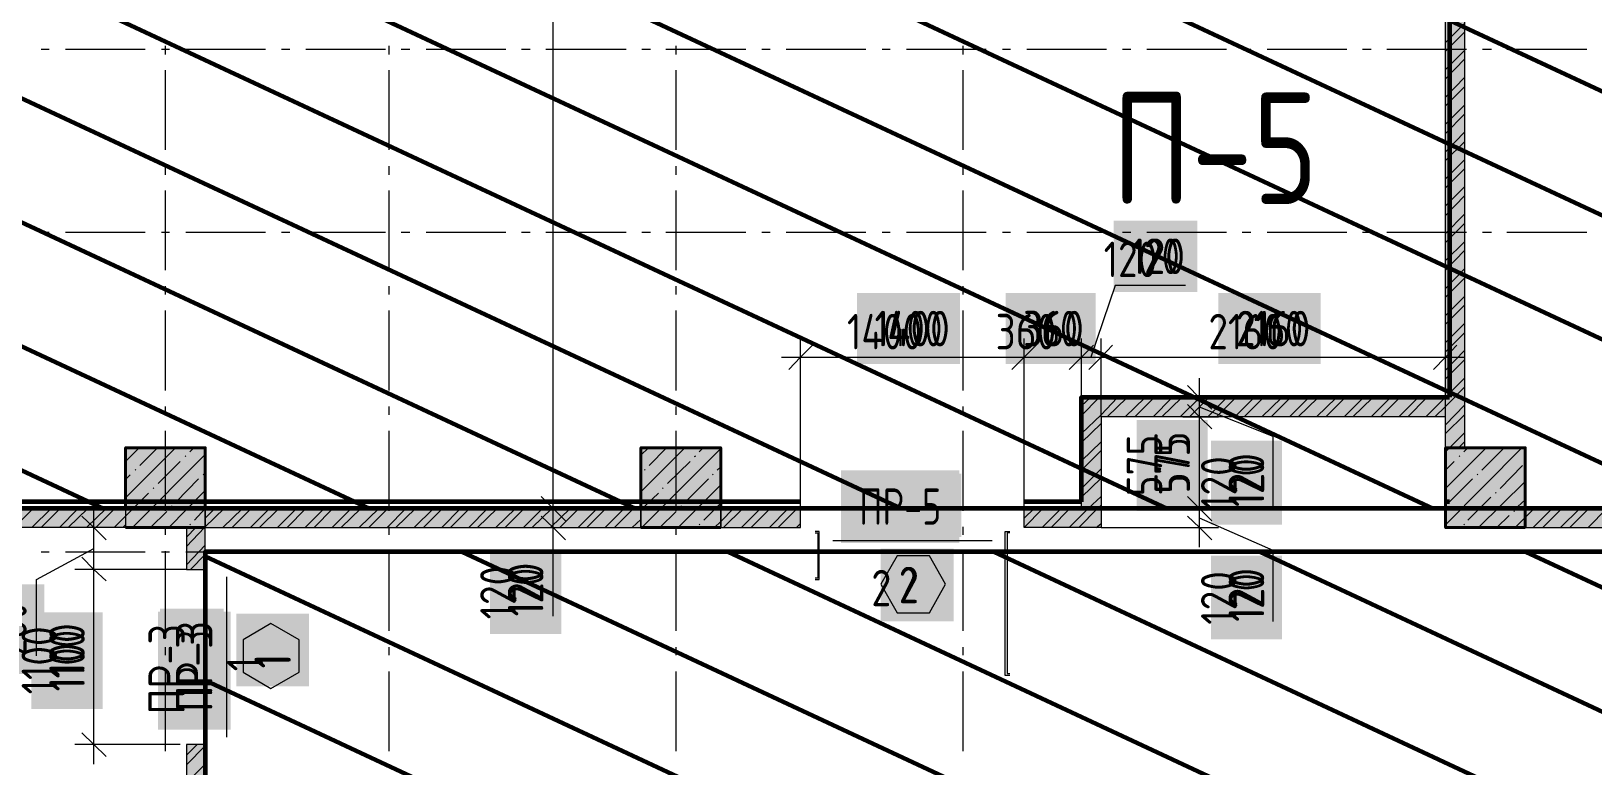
# Model space of a CAD drawing. Header units: millimetres. Extents: x -164500 to 426394, y -23753 to 102118.
# Drawn here: x -86452 to -76659, y 14232 to 18837 of the extents above; entities that cross this region are included whole.
import ezdxf

# ---------------------------------------------------------------- set-up
doc = ezdxf.new("R2010")
doc.units = ezdxf.units.MM
doc.layers.add('0) шлифовка', color=5, linetype='Continuous', lineweight=60)
doc.layers.add('192 подвал стенки 0.2м гидроиз', color=6, linetype='Continuous', lineweight=60)
doc.layers.add('PDF _Геометрия', color=7, linetype='Continuous', true_color=0x1f1f1f)
doc.layers.add('PDF _Сплошная заливка', color=7, linetype='Continuous', true_color=0xffffff)
doc.layers.add('PDF _Текст', color=7, linetype='Continuous')
doc.styles.get("Standard").update_dxf_attribs({"font": 'ГОСТ тип А.ttf'})
doc.styles.add('СПДС', font='ГОСТ тип А.ttf', dxfattribs={"width": 0.9})
doc.linetypes.add('зигзаг', pattern='A,0.00254,-5.08,[131,ltypeshp.shx,S=5.08,R=0,X=-5.08,Y=0],-10.16,[131,ltypeshp.shx,S=5.08,R=180,X=5.08,Y=0],-5.08', length=20.32254)
pattern_1 = [(155, (205553.1, 26879), (-297.8825, -638.811), [])]

msp = doc.modelspace()

# ---------------------------------------------------------------- hatches: boundary and pattern name
at = {"layer": '0) шлифовка', "true_color": 0x2776bb}
h = msp.add_hatch(dxfattribs=at)
h.set_pattern_fill('ANSI31', color=152, scale=222, angle=110)
h.set_pattern_definition(pattern_1)
h.paths.add_polyline_path([(-71960.873, 15844.113), (-87499.78, 15844.113), (-87499.78, 27167.859), (-71960.873, 27167.859)])
h = msp.add_hatch(dxfattribs=at)
h.set_pattern_fill('ANSI31', color=152, scale=222, angle=110)
h.set_pattern_definition(pattern_1)
h.paths.add_polyline_path([(-85360.427, 12645.674), (-71681.274, 12645.674), (-71681.274, 15572.987), (-85360.427, 15572.987)])
at = {"layer": 'PDF _Сплошная заливка', "linetype": 'зигзаг', "transparency": 33554559}
h = msp.add_hatch(color=256, dxfattribs=at)
h.paths.add_polyline_path([(-85860.316, 15725.496), (-85860.316, 15844.113), (-87499.78, 15844.113), (-87499.78, 15725.496)])
h.paths.add_polyline_path([(-80225.979, 15844.113), (-80225.979, 15725.496), (-79743.036, 15725.496), (-79743.036, 15844.113)])
h.paths.add_polyline_path([(-81628.209, 15725.496), (-81628.209, 15844.113), (-82128.097, 15844.113), (-82128.097, 15725.496)])
h.paths.add_polyline_path([(-82627.986, 15725.496), (-82627.986, 15844.113), (-85360.427, 15844.113), (-85360.427, 15725.496)])
h = msp.add_hatch(color=256, dxfattribs=at)
h.paths.add_polyline_path([(-75002.568, 15725.496), (-75002.568, 15844.113), (-77082.612, 15844.113), (-77082.612, 15725.496)])
h.paths.add_polyline_path([(-73901.118, 15844.113), (-73901.118, 15725.496), (-71960.873, 15725.496), (-71960.873, 15844.113)])
h = msp.add_hatch(color=256, dxfattribs=at)
h.paths.add_polyline_path([(-85479.045, 15462.843), (-85360.444, 15462.843), (-85360.444, 15725.496), (-85479.045, 15725.496)])
h.paths.add_polyline_path([(-85360.444, 14365.63), (-85479.045, 14365.63), (-85479.045, 12772.764), (-85360.444, 12772.764)])

# ---------------------------------------------------------------- linework, layer by layer
at = {"layer": '0) шлифовка'}
for points in [[(-71960.873, 15844.113), (-87499.78, 15844.113), (-87499.78, 27167.859), (-71960.873, 27167.859)], [(-85360.427, 12645.674), (-71681.274, 12645.674), (-71681.274, 15572.987), (-85360.427, 15572.987)]]:
    msp.add_lwpolyline(points, close=True, dxfattribs=at)
at = {"layer": '192 подвал стенки 0.2м гидроиз'}
for points in [[(-81628.209, 15886.477), (-87499.78, 15886.477), (-87499.78, 23232.296), (-77557.083, 23232.296), (-77557.083, 16543.11)], [(-79865.89, 15886.477), (-79865.89, 16543.11), (-77557.083, 16543.11)], [(-79865.89, 15886.477), (-80225.979, 15886.477)], [(-77557.083, 15886.477), (-77582.501, 15886.477)]]:
    msp.add_lwpolyline(points, dxfattribs=at)
at = {"layer": 'PDF _Геометрия', "color": 7, "lineweight": 9}
for points in [[(-83178.71, 15602.642), (-83178.71, 15844.113), (-83178.71, 23278.896), (-83178.71, 23520.368)], [(-86389.858, 18724.827), (-86339.022, 18724.827)], [(-86237.35, 18724.827), (-85737.462, 18724.827)], [(-85635.789, 18724.827), (-85584.953, 18724.827)], [(-85610.371, 18690.936), (-85610.371, 18746.009)], [(-85483.281, 18724.827), (-84983.392, 18724.827)], [(-84881.72, 18724.827), (-84830.884, 18724.827)], [(-84729.212, 18724.827), (-84229.323, 18724.827)], [(-84208.142, 18690.936), (-84208.142, 18746.009)], [(-84131.887, 18724.827), (-84076.815, 18724.827)], [(-83975.143, 18724.827), (-83475.254, 18724.827)], [(-83377.818, 18724.827), (-83322.746, 18724.827)], [(-83225.31, 18724.827), (-82721.185, 18724.827)], [(-82623.749, 18724.827), (-82568.677, 18724.827)], [(-82471.241, 18724.827), (-81971.352, 18724.827)], [(-82407.696, 18690.936), (-82407.696, 18746.009)], [(-81869.68, 18724.827), (-81818.844, 18724.827)], [(-81717.172, 18724.827), (-81217.283, 18724.827)], [(-81115.611, 18724.827), (-81064.775, 18724.827)], [(-80963.103, 18724.827), (-80463.214, 18724.827)], [(-80607.25, 18690.936), (-80607.25, 18746.009)], [(-80361.542, 18724.827), (-80310.706, 18724.827)], [(-80209.034, 18724.827), (-79709.145, 18724.827)], [(-79607.473, 18724.827), (-79556.637, 18724.827)], [(-79454.964, 18724.827), (-78955.076, 18724.827)], [(-78857.64, 18724.827), (-78802.568, 18724.827)], [(-78700.895, 18724.827), (-78201.007, 18724.827)], [(-78103.571, 18724.827), (-78048.498, 18724.827)], [(-77951.063, 18724.827), (-77451.174, 18724.827)], [(-77349.502, 18724.827), (-77294.429, 18724.827)], [(-77196.993, 18724.827), (-76697.105, 18724.827)], [(-85610.371, 18093.612), (-85610.371, 18593.5)], [(-84208.142, 18093.612), (-84208.142, 18593.5)], [(-82407.696, 18093.612), (-82407.696, 18593.5)], [(-80607.25, 18093.612), (-80607.25, 18593.5)], [(-85610.371, 17936.867), (-85610.371, 17991.94)], [(-84208.142, 17936.867), (-84208.142, 17991.94)], [(-82407.696, 17936.867), (-82407.696, 17991.94)], [(-80607.25, 17936.867), (-80607.25, 17991.94)], [(-85610.371, 17339.543), (-85610.371, 17839.431)], [(-84208.142, 17339.543), (-84208.142, 17839.431)], [(-82407.696, 17339.543), (-82407.696, 17839.431)], [(-80607.25, 17339.543), (-80607.25, 17839.431)], [(-86389.858, 17576.778), (-86339.022, 17576.778)], [(-86237.35, 17576.778), (-85737.462, 17576.778)], [(-85635.789, 17576.778), (-85584.953, 17576.778)], [(-85483.281, 17576.778), (-84983.392, 17576.778)], [(-84881.72, 17576.778), (-84830.884, 17576.778)], [(-84729.212, 17576.778), (-84229.323, 17576.778)], [(-84131.887, 17576.778), (-84076.815, 17576.778)], [(-83975.143, 17576.778), (-83475.254, 17576.778)], [(-83377.818, 17576.778), (-83322.746, 17576.778)], [(-83225.31, 17576.778), (-82721.185, 17576.778)], [(-82623.749, 17576.778), (-82568.677, 17576.778)], [(-82471.241, 17576.778), (-81971.352, 17576.778)], [(-81869.68, 17576.778), (-81818.844, 17576.778)], [(-81717.172, 17576.778), (-81217.283, 17576.778)], [(-81115.611, 17576.778), (-81064.775, 17576.778)], [(-80963.103, 17576.778), (-80463.214, 17576.778)], [(-80361.542, 17576.778), (-80310.706, 17576.778)], [(-80209.034, 17576.778), (-79709.145, 17576.778)], [(-79607.473, 17576.778), (-79556.637, 17576.778)], [(-79454.964, 17576.778), (-78955.076, 17576.778)], [(-78857.64, 17576.778), (-78802.568, 17576.778)], [(-78700.895, 17576.778), (-78201.007, 17576.778)], [(-78103.571, 17576.778), (-78048.498, 17576.778)], [(-77951.063, 17576.778), (-77451.174, 17576.778)], [(-77582.501, 16954.035), (-77582.501, 17593.723)], [(-77463.883, 17593.723), (-77463.883, 16954.035)], [(-77349.502, 17576.778), (-77294.429, 17576.778)], [(-77196.993, 17576.778), (-76697.105, 17576.778)], [(-85610.371, 17187.034), (-85610.371, 17237.87)], [(-84208.142, 17187.034), (-84208.142, 17237.87)], [(-82407.696, 17187.034), (-82407.696, 17237.87)], [(-80607.25, 17187.034), (-80607.25, 17237.87)], [(-79213.493, 17242.107), (-79654.073, 17242.107), (-79806.581, 16793.054)], [(-85610.371, 16585.474), (-85610.371, 17085.362)], [(-84208.142, 16585.474), (-84208.142, 17085.362)], [(-82407.696, 16585.474), (-82407.696, 17085.362)], [(-80607.25, 16585.474), (-80607.25, 17085.362)], [(-81628.209, 15852.586), (-81628.209, 16793.054), (-81628.209, 16911.672)], [(-80225.979, 15852.586), (-80225.979, 16793.054), (-80225.979, 16911.672)], [(-79865.89, 16543.11), (-79865.89, 16793.054), (-79865.89, 16911.672)], [(-79743.036, 16420.256), (-79743.036, 16793.054), (-79743.036, 16911.672)], [(-77582.501, 16225.384), (-77582.501, 16793.054), (-77582.501, 16911.672)], [(-81746.826, 16793.054), (-80225.979, 16793.054), (-79865.89, 16793.054), (-79743.036, 16793.054), (-77463.883, 16793.054)], [(-79124.53, 15602.642), (-79124.53, 15844.113), (-79124.53, 16420.256), (-79124.53, 16661.728)], [(-85610.371, 16432.965), (-85610.371, 16483.801)], [(-84208.142, 16432.965), (-84208.142, 16483.801)], [(-82407.696, 16432.965), (-82407.696, 16483.801)], [(-80607.25, 16432.965), (-80607.25, 16483.801)], [(-79230.438, 16538.874), (-79124.53, 16538.874), (-79005.912, 16538.874)], [(-78662.768, 15856.822), (-78662.768, 16297.402), (-79124.53, 16479.565)], [(-79230.438, 16420.256), (-79124.53, 16420.256), (-79005.912, 16420.256)], [(-85610.371, 15831.404), (-85610.371, 16331.293)], [(-84208.142, 15831.404), (-84208.142, 16331.293)], [(-82407.696, 15831.404), (-82407.696, 16331.293)], [(-80607.25, 15831.404), (-80607.25, 16331.293)], [(-85860.316, 15844.113), (-85860.316, 15725.496), (-86059.424, 15725.496), (-86178.041, 15725.496)], [(-86059.424, 14242.776), (-86059.424, 15462.843), (-86059.424, 15844.113)], [(-85360.427, 15725.496), (-85360.427, 15844.113)], [(-83284.619, 15844.113), (-83178.71, 15844.113), (-83060.093, 15844.113)], [(-83178.71, 15170.535), (-83178.71, 15611.115), (-83178.71, 15784.805)], [(-82627.986, 15844.113), (-82627.986, 15725.496)], [(-82128.097, 15725.496), (-82128.097, 15844.113)], [(-79865.89, 15844.113), (-79124.53, 15844.113), (-79005.912, 15844.113)], [(-78662.768, 15136.644), (-78662.768, 15581.46), (-79124.53, 15784.805)], [(-85610.371, 15678.896), (-85610.371, 15729.732)], [(-84208.142, 15678.896), (-84208.142, 15729.732)], [(-83284.619, 15725.496), (-83178.71, 15725.496), (-83060.093, 15725.496)], [(-82407.696, 15678.896), (-82407.696, 15729.732)], [(-80607.25, 15678.896), (-80607.25, 15729.732)], [(-79743.036, 15725.496), (-79124.53, 15725.496), (-79005.912, 15725.496)], [(-86419.513, 14920.591), (-86419.513, 15399.297), (-86059.424, 15594.169)], [(-86389.858, 15572.987), (-86339.022, 15572.987)], [(-86237.35, 15572.987), (-85737.462, 15572.987)], [(-85635.789, 15572.987), (-85584.953, 15572.987)], [(-85610.371, 15077.335), (-85610.371, 15577.224)], [(-85483.281, 15572.987), (-84983.392, 15572.987)], [(-84881.72, 15572.987), (-84830.884, 15572.987)], [(-84729.212, 15572.987), (-84229.323, 15572.987)], [(-84208.142, 15077.335), (-84208.142, 15577.224)], [(-84131.887, 15572.987), (-84076.815, 15572.987)], [(-83975.143, 15572.987), (-83475.254, 15572.987)], [(-83377.818, 15572.987), (-83322.746, 15572.987)], [(-83225.31, 15572.987), (-82721.185, 15572.987)], [(-82623.749, 15572.987), (-82568.677, 15572.987)], [(-82471.241, 15572.987), (-81971.352, 15572.987)], [(-82407.696, 15077.335), (-82407.696, 15577.224)], [(-81869.68, 15572.987), (-81818.844, 15572.987)], [(-81717.172, 15572.987), (-81217.283, 15572.987)], [(-81424.864, 15645.005), (-80425.087, 15645.005)], [(-81115.611, 15572.987), (-81064.775, 15572.987)], [(-80963.103, 15572.987), (-80463.214, 15572.987)], [(-80607.25, 15077.335), (-80607.25, 15577.224)], [(-80361.542, 15572.987), (-80310.706, 15572.987)], [(-80209.034, 15572.987), (-79709.145, 15572.987)], [(-79607.473, 15572.987), (-79556.637, 15572.987)], [(-79454.964, 15572.987), (-78955.076, 15572.987)], [(-78857.64, 15572.987), (-78802.568, 15572.987)], [(-78700.895, 15572.987), (-78201.007, 15572.987)], [(-78103.571, 15572.987), (-78048.498, 15572.987)], [(-77951.063, 15572.987), (-77451.174, 15572.987)], [(-77349.502, 15572.987), (-77294.429, 15572.987)], [(-77196.993, 15572.987), (-76697.105, 15572.987)], [(-85479.045, 15462.843), (-86059.424, 15462.843), (-86178.041, 15462.843)], [(-85224.864, 14412.229), (-85224.864, 15416.243)], [(-85610.371, 14924.827), (-85610.371, 14975.663)], [(-84208.142, 14924.827), (-84208.142, 14975.663)], [(-82407.696, 14924.827), (-82407.696, 14975.663)], [(-80607.25, 14924.827), (-80607.25, 14975.663)], [(-85610.371, 14323.266), (-85610.371, 14823.155)], [(-84208.142, 14323.266), (-84208.142, 14823.155)], [(-82407.696, 14323.266), (-82407.696, 14823.155)], [(-80607.25, 14323.266), (-80607.25, 14823.155)], [(-85517.172, 14365.63), (-86059.424, 14365.63), (-86178.041, 14365.63)]]:
    msp.add_lwpolyline(points, dxfattribs=at)
at = {"layer": 'PDF _Геометрия', "color": 16, "lineweight": 9, "true_color": 0x800000}
msp.add_lwpolyline([(-87499.78, 19546.678), (-87499.78, 15844.113), (-85860.316, 15844.113), (-85860.316, 15725.496), (-87499.78, 15725.496), (-87622.634, 15725.496), (-87622.634, 19546.678)], dxfattribs=at)
for points in [[(-79743.036, 16420.256), (-79743.036, 15844.113), (-79743.036, 15725.496), (-80225.979, 15725.496), (-80225.979, 15844.113), (-79865.89, 15844.113), (-79865.89, 16538.874), (-79743.036, 16538.874), (-77582.501, 16538.874), (-77582.501, 19178.116), (-77463.883, 19178.116), (-77463.883, 16225.384), (-77582.501, 16225.384), (-77582.501, 16420.256)], [(-82627.986, 15844.113), (-85360.427, 15844.113), (-85360.427, 15725.496), (-82627.986, 15725.496)], [(-82128.097, 15725.496), (-81628.209, 15725.496), (-81628.209, 15844.113), (-82128.097, 15844.113)], [(-77082.612, 15725.496), (-75002.568, 15725.496), (-75002.568, 15844.113), (-77082.612, 15844.113)], [(-85360.427, 15462.843), (-85360.427, 15725.496), (-85479.045, 15725.496), (-85479.045, 15462.843)], [(-85360.427, 12772.764), (-85360.427, 14365.63), (-85479.045, 14365.63), (-85479.045, 12772.764)]]:
    msp.add_lwpolyline(points, close=True, dxfattribs=at)
at = {"layer": 'PDF _Геометрия', "color": 15, "lineweight": 9, "true_color": 0xa54a4a}
for points in [[(-77582.501, 18767.19), (-77463.883, 18885.808)], [(-77582.501, 18712.118), (-77463.883, 18830.736)], [(-77582.501, 18597.737), (-77463.883, 18716.354)], [(-77582.501, 18538.428), (-77463.883, 18661.282)], [(-77582.501, 18424.047), (-77463.883, 18546.9)], [(-77582.501, 18368.974), (-77463.883, 18487.592)], [(-77582.501, 18254.593), (-77463.883, 18373.21)], [(-77582.501, 18195.284), (-77463.883, 18318.138)], [(-77582.501, 18080.903), (-77463.883, 18203.757)], [(-77582.501, 18025.83), (-77463.883, 18144.448)], [(-77582.501, 17911.449), (-77463.883, 18030.067)], [(-77582.501, 17856.377), (-77463.883, 17974.994)], [(-77582.501, 17741.995), (-77463.883, 17860.613)], [(-77582.501, 17682.686), (-77463.883, 17805.54)], [(-77582.501, 17568.305), (-77463.883, 17691.159)], [(-77582.501, 17513.233), (-77463.883, 17631.85)], [(-77582.501, 17398.851), (-77463.883, 17517.469)], [(-77582.501, 17339.543), (-77463.883, 17462.397)], [(-77582.501, 17225.161), (-77463.883, 17348.015)], [(-77582.501, 17170.089), (-77463.883, 17288.707)], [(-77582.501, 17055.708), (-77463.883, 17174.325)], [(-77582.501, 17000.635), (-77463.883, 17119.253)], [(-77582.501, 16886.254), (-77463.883, 17004.872)], [(-77582.501, 16826.945), (-77463.883, 16945.563)], [(-77582.501, 16712.564), (-77463.883, 16835.418)], [(-77582.501, 16657.491), (-77463.883, 16776.109)], [(-77582.501, 16543.11), (-77463.883, 16661.728)], [(-77650.282, 16420.256), (-77582.501, 16483.801), (-77463.883, 16606.655)], [(-79865.89, 16488.038), (-79810.817, 16538.874)], [(-79865.89, 16314.348), (-79743.036, 16432.965), (-79641.364, 16538.874)], [(-79865.89, 16428.729), (-79755.745, 16538.874)], [(-79704.909, 16420.256), (-79582.055, 16538.874)], [(-79590.527, 16420.256), (-79467.673, 16538.874)], [(-79531.219, 16420.256), (-79412.601, 16538.874)], [(-79416.837, 16420.256), (-79298.22, 16538.874)], [(-79361.765, 16420.256), (-79238.911, 16538.874)], [(-79247.384, 16420.256), (-79124.53, 16538.874)], [(-79188.075, 16420.256), (-79069.457, 16538.874)], [(-79073.693, 16420.256), (-78955.076, 16538.874)], [(-79018.621, 16420.256), (-78900.003, 16538.874)], [(-78904.24, 16420.256), (-78785.622, 16538.874)], [(-78844.931, 16420.256), (-78726.313, 16538.874)], [(-78734.786, 16420.256), (-78611.932, 16538.874)], [(-78675.477, 16420.256), (-78556.86, 16538.874)], [(-78561.096, 16420.256), (-78442.478, 16538.874)], [(-78506.023, 16420.256), (-78383.17, 16538.874)], [(-78391.642, 16420.256), (-78268.788, 16538.874)], [(-78332.333, 16420.256), (-78213.716, 16538.874)], [(-78217.952, 16420.256), (-78099.335, 16538.874)], [(-78162.88, 16420.256), (-78040.026, 16538.874)], [(-78048.498, 16420.256), (-77929.881, 16538.874)], [(-77989.19, 16420.256), (-77870.572, 16538.874)], [(-77874.808, 16420.256), (-77756.191, 16538.874)], [(-77819.736, 16420.256), (-77701.118, 16538.874)], [(-77705.355, 16420.256), (-77586.737, 16538.874)], [(-77582.501, 16369.42), (-77463.883, 16492.274)], [(-79865.89, 16259.275), (-79743.036, 16377.893)], [(-77582.501, 16314.348), (-77463.883, 16432.965)], [(-79865.89, 16144.894), (-79743.036, 16263.511)], [(-77557.083, 16225.384), (-77463.883, 16318.584)], [(-77502.01, 16225.384), (-77463.883, 16263.511)], [(-79865.89, 16085.585), (-79743.036, 16208.439)], [(-79865.89, 15971.204), (-79743.036, 16094.058)], [(-79865.89, 15916.131), (-79743.036, 16034.749)], [(-79942.144, 15725.496), (-79823.526, 15844.113), (-79743.036, 15920.368)], [(-79882.835, 15725.496), (-79764.217, 15844.113), (-79743.036, 15865.295)], [(-86559.312, 15725.496), (-86440.695, 15844.113)], [(-86449.167, 15725.496), (-86326.313, 15844.113)], [(-86389.858, 15725.496), (-86271.241, 15844.113)], [(-86275.477, 15725.496), (-86156.86, 15844.113)], [(-86220.405, 15725.496), (-86097.551, 15844.113)], [(-86106.023, 15725.496), (-85983.17, 15844.113)], [(-86046.715, 15725.496), (-85928.097, 15844.113)], [(-85932.333, 15725.496), (-85860.316, 15797.514)], [(-85360.427, 15784.805), (-85301.118, 15844.113)], [(-85360.427, 15729.732), (-85241.809, 15844.113)], [(-85250.282, 15725.496), (-85127.428, 15844.113)], [(-85190.973, 15725.496), (-85072.356, 15844.113)], [(-85076.592, 15725.496), (-84957.974, 15844.113)], [(-85021.52, 15725.496), (-84898.666, 15844.113)], [(-84907.138, 15725.496), (-84788.521, 15844.113)], [(-84847.83, 15725.496), (-84729.212, 15844.113)], [(-84733.448, 15725.496), (-84614.831, 15844.113)], [(-84678.376, 15725.496), (-84559.758, 15844.113)], [(-84563.995, 15725.496), (-84445.377, 15844.113)], [(-84508.922, 15725.496), (-84386.068, 15844.113)], [(-84394.541, 15725.496), (-84271.687, 15844.113)], [(-84335.232, 15725.496), (-84216.614, 15844.113)], [(-84220.851, 15725.496), (-84102.233, 15844.113)], [(-84165.778, 15725.496), (-84042.924, 15844.113)], [(-84051.397, 15725.496), (-83928.543, 15844.113)], [(-83992.088, 15725.496), (-83873.471, 15844.113)], [(-83877.707, 15725.496), (-83759.089, 15844.113)], [(-83822.634, 15725.496), (-83704.017, 15844.113)], [(-83708.253, 15725.496), (-83589.636, 15844.113)], [(-83653.181, 15725.496), (-83530.327, 15844.113)], [(-83538.799, 15725.496), (-83415.945, 15844.113)], [(-83479.491, 15725.496), (-83360.873, 15844.113)], [(-83365.109, 15725.496), (-83246.492, 15844.113)], [(-83310.037, 15725.496), (-83187.183, 15844.113)], [(-83195.656, 15725.496), (-83072.802, 15844.113)], [(-83136.347, 15725.496), (-83017.729, 15844.113)], [(-83021.966, 15725.496), (-82903.348, 15844.113)], [(-82966.893, 15725.496), (-82848.275, 15844.113)], [(-82852.512, 15725.496), (-82733.894, 15844.113)], [(-82793.203, 15725.496), (-82674.585, 15844.113)], [(-82683.058, 15725.496), (-82627.986, 15776.332)], [(-82128.097, 15763.623), (-82047.607, 15844.113)], [(-82111.152, 15725.496), (-81988.298, 15844.113)], [(-81996.77, 15725.496), (-81878.153, 15844.113)], [(-81937.462, 15725.496), (-81818.844, 15844.113)], [(-81823.08, 15725.496), (-81704.463, 15844.113)], [(-81768.008, 15725.496), (-81649.39, 15844.113)], [(-80225.979, 15784.805), (-80162.434, 15844.113)], [(-80225.979, 15725.496), (-80107.361, 15844.113)], [(-80111.598, 15725.496), (-79992.98, 15844.113)], [(-80056.525, 15725.496), (-79937.908, 15844.113)], [(-77082.612, 15844.113), (-77082.612, 15844.113)], [(-77082.612, 15789.041), (-77027.54, 15844.113)], [(-77031.776, 15725.496), (-76913.158, 15844.113)], [(-76972.467, 15725.496), (-76853.85, 15844.113)], [(-76862.322, 15725.496), (-76739.468, 15844.113)], [(-76803.013, 15725.496), (-76684.396, 15844.113)], [(-76688.632, 15725.496), (-76570.015, 15844.113)], [(-85877.261, 15725.496), (-85860.316, 15742.441)], [(-85479.045, 15666.187), (-85419.736, 15725.496)], [(-85479.045, 15606.878), (-85364.663, 15725.496)], [(-81653.627, 15725.496), (-81628.209, 15750.914)], [(-79772.69, 15725.496), (-79743.036, 15750.914)], [(-85479.045, 15492.497), (-85360.427, 15615.351)], [(-85453.627, 15462.843), (-85360.427, 15556.042)], [(-85479.045, 14297.848), (-85411.263, 14365.63)], [(-85479.045, 14238.539), (-85360.427, 14357.157)], [(-85479.045, 14124.158), (-85360.427, 14242.776)]]:
    msp.add_lwpolyline(points, dxfattribs=at)
at = {"layer": 'PDF _Геометрия', "color": 7, "lineweight": 18}
for points in [[(-81551.954, 16869.309), (-81628.209, 16793.054), (-81700.226, 16716.8)], [(-80149.725, 16869.309), (-80225.979, 16793.054), (-80302.233, 16716.8)], [(-79789.636, 16869.309), (-79865.89, 16793.054), (-79942.144, 16716.8)], [(-79671.018, 16869.309), (-79743.036, 16793.054), (-79819.29, 16716.8)], [(-77510.483, 16869.309), (-77582.501, 16793.054), (-77658.755, 16716.8)], [(-79200.784, 16615.128), (-79124.53, 16538.874), (-79048.275, 16466.856)], [(-79200.784, 16496.51), (-79124.53, 16420.256), (-79048.275, 16344.002)], [(-83254.964, 15920.368), (-83178.71, 15844.113), (-83102.456, 15767.859)], [(-79200.784, 15920.368), (-79124.53, 15844.113), (-79048.275, 15767.859)], [(-86135.678, 15797.514), (-86059.424, 15725.496), (-85983.17, 15649.242)], [(-83254.964, 15797.514), (-83178.71, 15725.496), (-83102.456, 15649.242)], [(-79200.784, 15797.514), (-79124.53, 15725.496), (-79048.275, 15649.242)], [(-86135.678, 15539.097), (-86059.424, 15462.843), (-85983.17, 15390.825)], [(-86135.678, 14437.647), (-86059.424, 14365.63), (-85983.17, 14289.375)]]:
    msp.add_lwpolyline(points, dxfattribs=at)
at = {"layer": 'PDF _Геометрия', "lineweight": 9}
for points in [[(-85860.316, 16140.657), (-85775.589, 16225.384)], [(-85860.316, 15911.895), (-85546.826, 16225.384)], [(-85817.952, 15725.496), (-85360.427, 16183.021)], [(-85771.352, 16115.239), (-85661.207, 16225.384)], [(-85487.517, 16170.312), (-85483.281, 16174.548)], [(-85457.863, 16199.966), (-85432.445, 16225.384)], [(-82627.986, 16178.785), (-82581.386, 16225.384)], [(-82627.986, 15950.022), (-82352.623, 16225.384)], [(-82623.749, 15725.496), (-82128.097, 16221.148)], [(-82577.149, 16115.239), (-82467.005, 16225.384)], [(-82293.314, 16170.312), (-82284.842, 16174.548)], [(-82263.66, 16199.966), (-82238.242, 16225.384)], [(-77582.501, 16199.966), (-77557.083, 16225.384)], [(-77582.501, 15971.204), (-77328.32, 16225.384)], [(-77582.501, 15742.441), (-77103.794, 16225.384)], [(-77497.774, 16170.312), (-77493.537, 16174.548)], [(-77468.119, 16199.966), (-77442.701, 16225.384)], [(-77353.738, 16085.585), (-77213.939, 16225.384)], [(-85801.007, 16085.585), (-85796.77, 16089.821)], [(-85656.971, 16000.858), (-85517.172, 16140.657)], [(-82606.804, 16085.585), (-82602.568, 16089.821)], [(-82462.768, 16000.858), (-82318.733, 16140.657)], [(-82149.279, 16085.585), (-82128.097, 16106.767)], [(-77582.501, 16085.585), (-77527.428, 16140.657)], [(-77239.357, 15971.204), (-77099.557, 16115.239)], [(-85860.316, 16026.276), (-85830.661, 16055.931)], [(-85686.625, 15971.204), (-85682.389, 15975.44)], [(-85542.59, 15886.477), (-85402.79, 16030.513)], [(-85373.136, 16055.931), (-85368.9, 16060.167)], [(-82492.423, 15971.204), (-82488.186, 15975.44)], [(-82394.987, 15725.496), (-82128.097, 15992.385)], [(-82348.387, 15886.477), (-82204.351, 16030.513)], [(-82178.933, 16055.931), (-82174.697, 16060.167)], [(-77557.083, 15886.477), (-77413.047, 16030.513)], [(-77383.392, 16055.931), (-77379.156, 16060.167)], [(-77374.92, 15725.496), (-77082.612, 16013.567)], [(-85856.079, 15801.75), (-85716.28, 15941.549)], [(-85589.19, 15725.496), (-85360.427, 15958.495)], [(-82627.986, 15835.641), (-82517.841, 15941.549)], [(-82234.006, 15772.096), (-82128.097, 15878.004)], [(-77442.701, 15772.096), (-77298.666, 15916.131)], [(-77269.011, 15941.549), (-77264.775, 15945.786)], [(-77129.212, 15856.822), (-77082.612, 15899.186)], [(-85703.571, 15725.496), (-85601.899, 15827.168)], [(-85572.244, 15856.822), (-85568.008, 15861.059)], [(-85428.209, 15772.096), (-85360.427, 15844.113)], [(-82509.368, 15725.496), (-82407.696, 15827.168)], [(-82378.041, 15856.822), (-82373.805, 15861.059)], [(-77582.501, 15856.822), (-77578.264, 15861.059)], [(-77260.539, 15725.496), (-77184.284, 15801.75)], [(-77154.63, 15827.168), (-77150.394, 15831.404)], [(-77146.157, 15725.496), (-77082.612, 15789.041)], [(-85457.863, 15742.441), (-85453.627, 15746.678)], [(-85364.663, 15725.496), (-85360.427, 15729.732)], [(-82263.66, 15742.441), (-82259.424, 15746.678)], [(-82166.224, 15725.496), (-82128.097, 15763.623)], [(-77468.119, 15742.441), (-77463.883, 15746.678)]]:
    msp.add_lwpolyline(points, dxfattribs=at)
at = {"layer": 'PDF _Геометрия', "color": 7, "lineweight": 40}
for points in [[(-85360.427, 15844.113), (-85360.427, 16225.384), (-85860.316, 16225.384), (-85860.316, 15844.113)], [(-82128.097, 15844.113), (-82128.097, 16225.384), (-82627.986, 16225.384), (-82627.986, 15844.113)], [(-85860.316, 15725.496), (-85360.427, 15725.496)], [(-82627.986, 15725.496), (-82128.097, 15725.496)]]:
    msp.add_lwpolyline(points, dxfattribs=at)
msp.add_lwpolyline([(-77082.612, 15725.496), (-77082.612, 16225.384), (-77582.501, 16225.384), (-77582.501, 15725.496)], close=True, dxfattribs=at)
at = {"layer": 'PDF _Геометрия', "color": 7, "lineweight": 9, "true_color": 0xffffff}
for points in [[(-81535.009, 15399.297), (-81509.591, 15399.297), (-81509.591, 15700.078), (-81535.009, 15700.078)], [(-81535.009, 15691.605), (-81518.064, 15691.605), (-81518.064, 15407.77), (-81535.009, 15407.77)], [(-80314.942, 14797.737), (-80344.597, 14797.737), (-80344.597, 15700.078), (-80314.942, 15700.078)], [(-80314.942, 15691.605), (-80331.887, 15691.605), (-80331.887, 14810.446), (-80314.942, 14810.446)]]:
    msp.add_lwpolyline(points, dxfattribs=at)
at = {"layer": 'PDF _Геометрия', "color": 7, "lineweight": 9}
for points in [[(-81022.411, 15547.569), (-81124.084, 15369.643), (-81022.411, 15191.717), (-80819.067, 15191.717), (-80717.395, 15369.643), (-80819.067, 15547.569)], [(-85123.192, 14818.918), (-84949.502, 14717.246), (-84771.575, 14818.918), (-84771.575, 15022.263), (-84949.502, 15123.935), (-85123.192, 15022.263)]]:
    msp.add_lwpolyline(points, close=True, dxfattribs=at)
at = {"layer": 'PDF _Сплошная заливка', "linetype": 'зигзаг', "lineweight": 5, "transparency": 33554559}
for points in [[(-77582.501, 19178.116), (-77582.501, 16225.384), (-77463.9, 19178.116), (-77463.9, 16225.384)], [(-79865.89, 16538.874), (-79865.89, 15844.113), (-79743.052, 16538.874), (-79743.052, 15844.113)], [(-79743.036, 16538.874), (-79743.036, 16420.256), (-77582.518, 16538.874), (-77582.518, 16420.256)], [(-85860.316, 16225.384), (-85860.316, 15725.496), (-85360.444, 16225.384), (-85360.444, 15725.496)], [(-82627.986, 16225.384), (-82627.986, 15725.496), (-82128.114, 16225.384), (-82128.114, 15725.496)], [(-77582.501, 16225.384), (-77582.501, 15725.496), (-77082.629, 16225.384), (-77082.629, 15725.496)]]:
    msp.add_solid(points, dxfattribs=at)
at = {"layer": 'PDF _Сплошная заливка', "linetype": 'зигзаг', "lineweight": 9, "transparency": 33554559}
for points in [[(-81263.883, 16064.403), (-81263.883, 15666.187), (-80903.81, 16064.403), (-80903.81, 15666.187)], [(-80916.503, 16064.403), (-80916.503, 15666.187), (-80772.484, 16064.403), (-80772.484, 15666.187)], [(-80772.467, 16064.403), (-80772.467, 15666.187), (-80619.975, 16064.403), (-80619.975, 15666.187)], [(-85644.262, 15217.135), (-85644.262, 15064.626), (-85246.046, 15217.135), (-85246.046, 15064.626)], [(-85644.262, 15064.626), (-85644.262, 14920.591), (-85246.046, 15064.626), (-85246.046, 14920.591)], [(-85644.262, 14933.3), (-85644.262, 14573.21), (-85246.046, 14933.3), (-85246.046, 14573.21)]]:
    msp.add_solid(points, dxfattribs=at)

# ---------------------------------------------------------------- texts
at = {"insert": (-79674.635, 18103.915), "char_height": 700, "attachment_point": 4}
msp.add_mtext('П-5', dxfattribs=at)
at = {"linetype": 'зигзаг', "attachment_point": 4, "style": 'СПДС', "bg_fill": 1, "box_fill_scale": 1.5, "bg_fill_color": 7, "bg_fill_true_color": 16777215, "bg_fill_transparency": 0}
for s, insert, char_height in [('120', (-79552.637, 17426.211), 222.8704), ('1400', (-81162.517, 16972.903), 222.8704), ('360', (-80230.478, 16972.903), 222.8704), ('2160', (-78895.974, 16972.903), 222.8704), ('ПР-5', (-81259.957, 15856.769), 227.9894), ('2', (-81010, 15365.332), 227.989)]:
    msp.add_mtext(s, dxfattribs=dict(at, insert=insert, char_height=char_height))
at = {"linetype": 'зигзаг', "attachment_point": 4, "rotation": 90, "style": 'СПДС', "bg_fill": 1, "box_fill_scale": 1.5, "bg_fill_color": 7, "bg_fill_true_color": 16777215, "bg_fill_transparency": 0}
for s, insert, char_height in [('575', (-79297.022, 15940.616), 222.8704), ('120', (-78831.007, 15855.885), 222.8704), ('120', (-83351.37, 15169.572), 222.8704), ('120', (-78831.007, 15135.681), 222.8704), ('260', (-86592.298, 14919.617), 222.8704), ('1100', (-86227.955, 14699.318), 222.8704), ('ПР-3', (-85429.566, 14572.224), 227.9894), ('1', (-84938.133, 14843.36), 227.989)]:
    msp.add_mtext(s, dxfattribs=dict(at, insert=insert, char_height=char_height))
at = {"layer": 'PDF _Текст', "linetype": 'зигзаг', "attachment_point": 4}
for s, insert, char_height in [('120', (-79552.637, 17426.211), 222.8704), ('120', (-79726.079, 17407.059), 222.8704), ('1400', (-81335.958, 16953.751), 222.8704), ('1400', (-81162.517, 16972.903), 222.8704), ('360', (-80403.92, 16953.751), 222.8704), ('360', (-80230.478, 16972.903), 222.8704), ('2160', (-79069.416, 16953.751), 222.8704), ('2160', (-78895.974, 16972.903), 222.8704), ('2', (-81010, 15365.332), 227.989), ('2', (-81183.441, 15346.18), 227.989)]:
    msp.add_mtext(s, dxfattribs=dict(at, insert=insert, char_height=char_height))
at = {"layer": 'PDF _Текст', "linetype": 'зигзаг', "attachment_point": 4, "rotation": 90}
for s, insert, char_height in [('575', (-79470.463, 15921.464), 222.8704), ('575', (-79297.022, 15940.616), 222.8704), ('120', (-79004.448, 15836.733), 222.8704), ('120', (-78831.007, 15855.885), 222.8704), ('120', (-83351.37, 15169.572), 222.8704), ('120', (-83524.812, 15150.42), 222.8704), ('120', (-79004.448, 15116.529), 222.8704), ('120', (-78831.007, 15135.681), 222.8704), ('1100', (-86401.397, 14680.166), 222.8704), ('1100', (-86227.955, 14699.318), 222.8704), ('ПР-3', (-85603.008, 14553.071), 227.9894), ('ПР-3', (-85429.566, 14572.224), 227.9894), ('1', (-85111.575, 14824.208), 227.989), ('1', (-84938.133, 14843.36), 227.989)]:
    msp.add_mtext(s, dxfattribs=dict(at, insert=insert, char_height=char_height))

doc.saveas('drawing.dxf')
